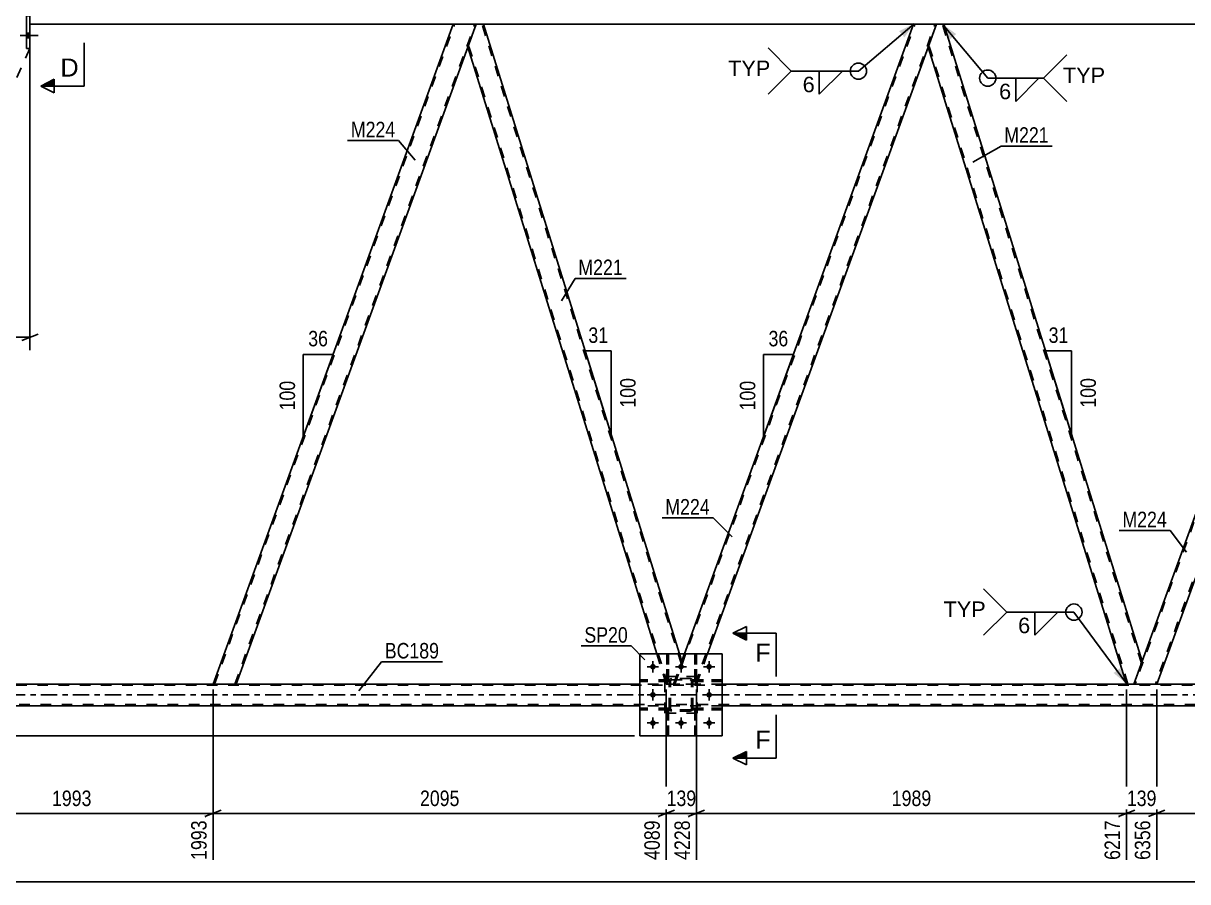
# Model space of a CAD drawing. Header units: millimetres. Extents: x 0 to 841, y 0 to 594.
# Drawn here: x 111 to 326.3, y 300.8 to 459.5 of the extents above; entities that cross this region are included whole.
import ezdxf

# ---------------------------------------------------------------- set-up
doc = ezdxf.new("R2010")
doc.units = ezdxf.units.MM
doc.linetypes.add('DXK_LINE_DOT2', pattern=[3.9198, 1.9599, -1.9599])
doc.linetypes.add('DXK_LINE_DOT3', pattern=[5.9187, 2.979, -0.9799, 0.9799, -0.9799])
doc.styles.add('Arial', font='ARIAL.TTF', dxfattribs={"height": 0.2})
doc.styles.add('Arial Narrow', font='ARIALN.TTF', dxfattribs={"height": 0.2})

# ---------------------------------------------------------------- blocks, each defined once
blk = doc.blocks.new('Part-318893504-3377 - 3250')
at = {"color": 2, "linetype": 'Continuous'}
for p, q in [((194.73, 459.37), (193.19, 455.12)), ((196.05, 459.37), (194.73, 459.37)), ((232.33, 342.97), (196.05, 459.37)), ((228.14, 342.97), (193.19, 455.12))]:
    blk.add_line(p, q, dxfattribs=at)
at = {"color": 7, "linetype": 'DXK_LINE_DOT2'}
for p, q in [((232.62, 341.24), (195.8, 459.37)), ((230.14, 337.37), (193.32, 455.49)), ((229.89, 337.37), (228.14, 342.97)), ((232.76, 341.62), (232.33, 342.97)), ((231.21, 337.37), (232.76, 341.62)), ((229.89, 337.37), (231.21, 337.37))]:
    blk.add_line(p, q, dxfattribs=at)
blk = doc.blocks.new('Part-318893504-3392 - 3250')
at = {"color": 2, "linetype": 'Continuous'}
for p, q in [((146.07, 337.37), (190.48, 459.37)), ((194.73, 459.37), (190.48, 459.37)), ((150.33, 337.37), (193.19, 455.12)), ((150.02, 337.37), (146.07, 337.37)), ((150.29, 337.37), (150.02, 337.37)), ((150.33, 337.37), (150.29, 337.37))]:
    blk.add_line(p, q, dxfattribs=at)
at = {"color": 7, "linetype": 'DXK_LINE_DOT2'}
for p, q in [((146.33, 337.37), (190.73, 459.37)), ((150.08, 337.37), (194.48, 459.37)), ((193.19, 455.12), (194.73, 459.37)), ((150.02, 337.37), (150.18, 337.37))]:
    blk.add_line(p, q, dxfattribs=at)
blk = doc.blocks.new('Part-318893504-3621 - 3250')
at = {"color": 7, "linetype": 'DXK_LINE_DOT2'}
for p, q in [((230.41, 338.13), (225.01, 338.13)), ((225.01, 338.13), (225.01, 337.81)), ((229.81, 337.81), (229.81, 338.13)), ((230.41, 337.81), (230.41, 338.13)), ((230.41, 337.81), (225.01, 337.81))]:
    blk.add_line(p, q, dxfattribs=at)
blk = doc.blocks.new('Part-318893504-3443 - 3250')
at = {"color": 2, "linetype": 'Continuous'}
for p, q in [((146.07, 337.37), (102.4, 337.37)), ((225.01, 337.37), (150.33, 337.37)), ((315.02, 337.37), (240.21, 337.37)), ((395.28, 337.37), (320.6, 337.37)), ((225.01, 333.37), (102.4, 333.37)), ((395.28, 333.37), (240.21, 333.37))]:
    blk.add_line(p, q, dxfattribs=at)
at = {"color": 7, "linetype": 'DXK_LINE_DOT2'}
for p, q in [((715.26, 337.13), (102.4, 337.13)), ((150.33, 337.37), (146.07, 337.37)), ((240.21, 337.37), (225.01, 337.37)), ((320.6, 337.37), (315.02, 337.37)), ((715.83, 333.61), (102.4, 333.61)), ((240.21, 333.37), (225.01, 333.37))]:
    blk.add_line(p, q, dxfattribs=at)
at = {"color": 7, "linetype": 'DXK_LINE_DOT3'}
blk.add_line((102.4, 335.37), (715.54, 335.37), dxfattribs=at)
blk = doc.blocks.new('Part-318893504-3609 - 3250')
at = {"color": 7, "linetype": 'DXK_LINE_DOT2'}
for p, q in [((235.16, 338.13), (235.16, 342.97)), ((235.16, 342.97), (235.48, 342.97)), ((235.48, 342.97), (235.48, 338.13)), ((235.16, 338.73), (235.48, 338.73)), ((235.48, 338.13), (235.16, 338.13))]:
    blk.add_line(p, q, dxfattribs=at)
blk = doc.blocks.new('Part-318893504-3587 - 3250')
at = {"color": 7, "linetype": 'DXK_LINE_DOT2'}
for p, q in [((230.71, 338.33), (230.89, 338.37)), ((230.89, 338.37), (230.71, 338.33)), ((230.8, 338.11), (230.89, 338.13)), ((234.33, 338.37), (230.89, 338.37)), ((230.89, 338.13), (234.33, 338.13)), ((234.33, 338.37), (234.51, 338.33)), ((234.51, 338.33), (234.33, 338.37)), ((234.33, 338.13), (234.42, 338.11)), ((230.41, 337.89), (230.45, 338.07)), ((230.45, 338.07), (230.41, 337.89)), ((230.41, 332.85), (230.41, 337.89)), ((230.65, 337.89), (230.67, 337.98)), ((230.65, 332.85), (230.65, 337.89)), ((230.67, 337.98), (230.72, 338.06)), ((230.72, 338.06), (230.8, 338.11)), ((234.42, 338.11), (234.5, 338.06)), ((234.5, 338.06), (234.55, 337.98)), ((234.55, 337.98), (234.57, 337.89)), ((234.57, 332.85), (234.57, 337.89)), ((234.77, 338.07), (234.81, 337.89)), ((234.81, 337.89), (234.77, 338.07)), ((234.81, 332.85), (234.81, 337.89)), ((230.45, 332.67), (230.41, 332.85)), ((230.41, 332.85), (230.45, 332.67)), ((230.67, 332.76), (230.65, 332.85)), ((230.72, 332.68), (230.67, 332.76)), ((230.89, 332.37), (230.71, 332.41)), ((230.71, 332.41), (230.89, 332.37)), ((230.8, 332.63), (230.72, 332.68)), ((230.89, 332.61), (230.8, 332.63)), ((234.33, 332.61), (230.89, 332.61)), ((234.33, 332.37), (230.89, 332.37)), ((234.42, 332.63), (234.33, 332.61)), ((234.51, 332.41), (234.33, 332.37)), ((234.33, 332.37), (234.51, 332.41)), ((234.5, 332.68), (234.42, 332.63)), ((234.55, 332.76), (234.5, 332.68)), ((234.57, 332.85), (234.55, 332.76)), ((234.81, 332.85), (234.77, 332.67)), ((234.77, 332.67), (234.81, 332.85))]:
    blk.add_line(p, q, dxfattribs=at)
at = {"color": 7, "linetype": 'DXK_LINE_DOT3'}
blk.add_line((232.61, 335.37), (232.61, 335.37), dxfattribs=at)
at = {"color": 7, "linetype": 'DXK_LINE_DOT2'}
for centre, start, end in [((230.89, 337.89), 112.5, 157.5), ((230.89, 337.89), 112.5, 157.5), ((234.33, 337.89), 22.5, 67.5), ((234.33, 337.89), 22.5, 67.5), ((230.89, 332.85), 202.5, 247.5), ((230.89, 332.85), 202.5, 247.5), ((234.33, 332.85), 292.5, 337.5), ((234.33, 332.85), 292.5, 337.5)]:
    blk.add_arc(centre, 0.48, start, end, dxfattribs=at)
blk = doc.blocks.new('Part-318893504-3475 - 3250')
at = {"color": 7, "linetype": 'DXK_LINE_DOT2'}
for p, q in [((230.28, 332.61), (229.96, 332.61)), ((229.96, 332.61), (229.96, 327.77)), ((229.96, 332.01), (230.28, 332.01)), ((230.28, 327.77), (230.28, 332.61)), ((229.96, 327.77), (230.28, 327.77))]:
    blk.add_line(p, q, dxfattribs=at)
blk = doc.blocks.new('Part-318893504-3476 - 3250')
at = {"color": 7, "linetype": 'DXK_LINE_DOT2'}
for p, q in [((235.48, 332.61), (235.16, 332.61)), ((235.16, 332.61), (235.16, 327.77)), ((235.16, 332.01), (235.48, 332.01)), ((235.48, 327.77), (235.48, 332.61)), ((235.16, 327.77), (235.48, 327.77))]:
    blk.add_line(p, q, dxfattribs=at)
blk = doc.blocks.new('Bolt-318893504-3637 - 3250')
at = {"linetype": 'Continuous'}
for points in [[(227.93, 340.57, -1), (226.89, 340.57, -1)], [(233.13, 340.57, -1), (232.09, 340.57, -1)], [(238.33, 340.57, -1), (237.29, 340.57, -1)], [(227.93, 335.37, -1), (226.89, 335.37, -1)], [(238.33, 335.37, -1), (237.29, 335.37, -1)], [(227.93, 330.17, -1), (226.89, 330.17, -1)], [(233.13, 330.17, -1), (232.09, 330.17, -1)], [(238.33, 330.17, -1), (237.29, 330.17, -1)]]:
    blk.add_hatch(color=1, dxfattribs=at).paths.add_polyline_path(points)
at = {"color": 1, "linetype": 'Continuous'}
for p, q in [((228.45, 340.57), (226.37, 340.57)), ((227.41, 341.61), (227.41, 339.53)), ((233.65, 340.57), (231.57, 340.57)), ((232.61, 341.61), (232.61, 339.53)), ((238.85, 340.57), (236.77, 340.57)), ((237.81, 341.61), (237.81, 339.53)), ((227.41, 336.41), (227.41, 334.33)), ((237.81, 336.41), (237.81, 334.33)), ((228.45, 335.37), (226.37, 335.37)), ((238.85, 335.37), (236.77, 335.37)), ((228.45, 330.17), (226.37, 330.17)), ((227.41, 331.21), (227.41, 329.13)), ((233.65, 330.17), (231.57, 330.17)), ((232.61, 331.21), (232.61, 329.13)), ((238.85, 330.17), (236.77, 330.17)), ((237.81, 331.21), (237.81, 329.13))]:
    blk.add_line(p, q, dxfattribs=at)
blk = doc.blocks.new('Part-318893504-3631 - 3250')
at = {"color": 7, "linetype": 'DXK_LINE_DOT2'}
for p, q in [((230.41, 338.13), (225.01, 338.13)), ((225.01, 337.81), (225.01, 338.13)), ((229.81, 337.81), (229.81, 338.13)), ((230.41, 338.13), (230.41, 337.81)), ((230.41, 337.81), (225.01, 337.81))]:
    blk.add_line(p, q, dxfattribs=at)
blk = doc.blocks.new('Part-318893504-3627 - 3250')
at = {"color": 7, "linetype": 'DXK_LINE_DOT2'}
for p, q in [((240.21, 338.13), (234.81, 338.13)), ((234.81, 338.13), (234.81, 337.81)), ((235.41, 337.81), (235.41, 338.13)), ((240.21, 337.81), (240.21, 338.13)), ((234.81, 337.81), (240.21, 337.81))]:
    blk.add_line(p, q, dxfattribs=at)
blk = doc.blocks.new('Part-318893504-3511 - 3250')
at = {"color": 7, "linetype": 'DXK_LINE_DOT2'}
for p, q in [((229.96, 342.97), (229.96, 338.13)), ((230.28, 342.97), (229.96, 342.97)), ((230.28, 338.13), (230.28, 342.97)), ((229.96, 338.73), (230.28, 338.73)), ((229.96, 338.13), (230.28, 338.13))]:
    blk.add_line(p, q, dxfattribs=at)
blk = doc.blocks.new('Part-318893504-3512 - 3250')
at = {"color": 7, "linetype": 'DXK_LINE_DOT2'}
for p, q in [((235.16, 342.97), (235.16, 338.13)), ((235.48, 342.97), (235.16, 342.97)), ((235.48, 338.13), (235.48, 342.97)), ((235.16, 338.73), (235.48, 338.73)), ((235.16, 338.13), (235.48, 338.13))]:
    blk.add_line(p, q, dxfattribs=at)
blk = doc.blocks.new('Part-318893504-3517 - 3250')
at = {"color": 2, "linetype": 'Continuous'}
for p, q in [((112.2, 467.87), (111.56, 467.87)), ((111.56, 454.87), (111.56, 467.87)), ((112.2, 467.87), (112.2, 454.87)), ((112.2, 454.87), (111.56, 454.87))]:
    blk.add_line(p, q, dxfattribs=at)
blk = doc.blocks.new('Part-318893504-3518 - 3250')
at = {"color": 7, "linetype": 'DXK_LINE_DOT2'}
for p, q in [((235.61, 338.77), (229.61, 338.77)), ((229.61, 331.97), (229.61, 338.77)), ((235.61, 331.97), (235.61, 338.77)), ((235.61, 331.97), (229.61, 331.97))]:
    blk.add_line(p, q, dxfattribs=at)
blk = doc.blocks.new('Part-318893504-3519 - 3250')
at = {"color": 7, "linetype": 'DXK_LINE_DOT2'}
for p, q in [((230.71, 338.33), (230.89, 338.37)), ((230.89, 338.37), (230.71, 338.33)), ((230.8, 338.11), (230.89, 338.13)), ((234.33, 338.37), (230.89, 338.37)), ((230.89, 338.13), (234.33, 338.13)), ((234.33, 338.37), (234.51, 338.33)), ((234.51, 338.33), (234.33, 338.37)), ((234.33, 338.13), (234.42, 338.11)), ((230.41, 337.89), (230.45, 338.07)), ((230.45, 338.07), (230.41, 337.89)), ((230.41, 332.85), (230.41, 337.89)), ((230.65, 337.89), (230.67, 337.98)), ((230.65, 332.85), (230.65, 337.89)), ((230.67, 337.98), (230.72, 338.06)), ((230.72, 338.06), (230.8, 338.11)), ((234.42, 338.11), (234.5, 338.06)), ((234.5, 338.06), (234.55, 337.98)), ((234.55, 337.98), (234.57, 337.89)), ((234.57, 332.85), (234.57, 337.89)), ((234.77, 338.07), (234.81, 337.89)), ((234.81, 337.89), (234.77, 338.07)), ((234.81, 332.85), (234.81, 337.89)), ((230.45, 332.67), (230.41, 332.85)), ((230.41, 332.85), (230.45, 332.67)), ((230.67, 332.76), (230.65, 332.85)), ((230.72, 332.68), (230.67, 332.76)), ((230.89, 332.37), (230.71, 332.41)), ((230.71, 332.41), (230.89, 332.37)), ((230.8, 332.63), (230.72, 332.68)), ((230.89, 332.61), (230.8, 332.63)), ((234.33, 332.61), (230.89, 332.61)), ((234.33, 332.37), (230.89, 332.37)), ((234.42, 332.63), (234.33, 332.61)), ((234.51, 332.41), (234.33, 332.37)), ((234.33, 332.37), (234.51, 332.41)), ((234.5, 332.68), (234.42, 332.63)), ((234.55, 332.76), (234.5, 332.68)), ((234.57, 332.85), (234.55, 332.76)), ((234.81, 332.85), (234.77, 332.67)), ((234.77, 332.67), (234.81, 332.85))]:
    blk.add_line(p, q, dxfattribs=at)
at = {"color": 7, "linetype": 'DXK_LINE_DOT3'}
blk.add_line((232.61, 335.37), (232.61, 335.37), dxfattribs=at)
at = {"color": 7, "linetype": 'DXK_LINE_DOT2'}
for centre, start, end in [((230.89, 337.89), 112.5, 157.5), ((230.89, 337.89), 112.5, 157.5), ((234.33, 337.89), 22.5, 67.5), ((234.33, 337.89), 22.5, 67.5), ((230.89, 332.85), 202.5, 247.5), ((230.89, 332.85), 202.5, 247.5), ((234.33, 332.85), 292.5, 337.5), ((234.33, 332.85), 292.5, 337.5)]:
    blk.add_arc(centre, 0.48, start, end, dxfattribs=at)
blk = doc.blocks.new('Part-318893504-3529 - 3250')
at = {"color": 7, "linetype": 'DXK_LINE_DOT2'}
for p, q in [((230.41, 332.93), (225.01, 332.93)), ((225.01, 332.93), (225.01, 332.61)), ((230.41, 332.61), (225.01, 332.61)), ((229.81, 332.61), (229.81, 332.93)), ((230.41, 332.61), (230.41, 332.93))]:
    blk.add_line(p, q, dxfattribs=at)
blk = doc.blocks.new('Part-318893504-3534 - 3250')
at = {"color": 2, "linetype": 'Continuous'}
for p, q in [((240.21, 342.97), (225.01, 342.97)), ((225.01, 342.97), (225.01, 327.77)), ((240.21, 342.97), (240.21, 327.77)), ((240.21, 327.77), (225.01, 327.77))]:
    blk.add_line(p, q, dxfattribs=at)
blk = doc.blocks.new('Part-318893504-3537 - 3250')
at = {"color": 7, "linetype": 'DXK_LINE_DOT2'}
for p, q in [((229.96, 338.13), (229.96, 342.97)), ((229.96, 342.97), (230.28, 342.97)), ((230.28, 342.97), (230.28, 338.13)), ((229.96, 338.73), (230.28, 338.73)), ((230.28, 338.13), (229.96, 338.13))]:
    blk.add_line(p, q, dxfattribs=at)
blk = doc.blocks.new('Part-318893504-3659 - 3250')
at = {"color": 7, "linetype": 'DXK_LINE_DOT2'}
for p, q in [((112.2, 459.37), (112.2, 463.37)), ((196.05, 459.37), (190.48, 459.37)), ((281.19, 459.37), (275.61, 459.37))]:
    blk.add_line(p, q, dxfattribs=at)
at = {"color": 2, "linetype": 'Continuous'}
for p, q in [((190.48, 459.37), (112.2, 459.37)), ((275.61, 459.37), (196.05, 459.37)), ((360.75, 459.37), (281.19, 459.37))]:
    blk.add_line(p, q, dxfattribs=at)
blk = doc.blocks.new('Part-318893504-3542 - 3250')
at = {"color": 7, "linetype": 'DXK_LINE_DOT2'}
for p, q in [((231.46, 337.37), (275.87, 459.37)), ((235.21, 337.37), (279.61, 459.37)), ((279.87, 459.37), (278.32, 455.12)), ((231.21, 337.37), (233.25, 342.97)), ((235.46, 337.37), (237.5, 342.97)), ((235.46, 337.37), (231.21, 337.37))]:
    blk.add_line(p, q, dxfattribs=at)
at = {"color": 2, "linetype": 'Continuous'}
for p, q in [((233.25, 342.97), (275.61, 459.37)), ((275.61, 459.37), (279.87, 459.37)), ((237.5, 342.97), (278.32, 455.12))]:
    blk.add_line(p, q, dxfattribs=at)
blk = doc.blocks.new('Part-318893504-3572 - 3250')
at = {"color": 7, "linetype": 'DXK_LINE_DOT2'}
for p, q in [((225.01, 342.97), (240.21, 342.97)), ((225.01, 342.97), (225.01, 327.77)), ((240.21, 342.97), (240.21, 327.77)), ((225.01, 327.77), (240.21, 327.77))]:
    blk.add_line(p, q, dxfattribs=at)
blk = doc.blocks.new('Part-318893504-3582 - 3250')
at = {"color": 2, "linetype": 'Continuous'}
for p, q in [((279.87, 459.37), (278.32, 455.12)), ((281.19, 459.37), (279.87, 459.37)), ((317.89, 341.62), (281.19, 459.37)), ((315.02, 337.37), (278.32, 455.12)), ((316.34, 337.37), (317.89, 341.62)), ((315.02, 337.37), (316.34, 337.37))]:
    blk.add_line(p, q, dxfattribs=at)
at = {"color": 7, "linetype": 'DXK_LINE_DOT2'}
for p, q in [((317.75, 341.24), (280.94, 459.37)), ((315.28, 337.37), (278.46, 455.49))]:
    blk.add_line(p, q, dxfattribs=at)
blk = doc.blocks.new('Part-318893504-3588 - 3250')
at = {"color": 7, "linetype": 'DXK_LINE_DOT2'}
for p, q in [((235.61, 338.77), (229.61, 338.77)), ((229.61, 331.97), (229.61, 338.77)), ((235.61, 331.97), (235.61, 338.77)), ((235.61, 331.97), (229.61, 331.97))]:
    blk.add_line(p, q, dxfattribs=at)
blk = doc.blocks.new('Part-318893504-3589 - 3250')
at = {"color": 7, "linetype": 'DXK_LINE_DOT2'}
for p, q in [((234.81, 337.81), (234.81, 338.13)), ((234.81, 338.13), (240.21, 338.13)), ((235.41, 337.81), (235.41, 338.13)), ((240.21, 338.13), (240.21, 337.81)), ((240.21, 337.81), (234.81, 337.81))]:
    blk.add_line(p, q, dxfattribs=at)
blk = doc.blocks.new('Bolt-318893504-3594 - 3250')
at = {"linetype": 'Continuous'}
for points in [[(112.2, 465.03), (112.2, 465.91), (111.56, 465.91), (111.56, 465.03)], [(112.2, 465.03), (112.2, 465.91), (111.56, 465.91), (111.56, 465.03)], [(112.2, 465.03), (112.2, 465.91), (111.56, 465.91), (111.56, 465.03)], [(112.2, 460.93), (112.2, 461.81), (111.56, 461.81), (111.56, 460.93)], [(112.2, 460.93), (112.2, 461.81), (111.56, 461.81), (111.56, 460.93)], [(112.2, 456.83), (112.2, 457.71), (111.56, 457.71), (111.56, 456.83)], [(112.2, 456.83), (112.2, 457.71), (111.56, 457.71), (111.56, 456.83)], [(112.2, 456.83), (112.2, 457.71), (111.56, 457.71), (111.56, 456.83)]]:
    blk.add_hatch(color=1, dxfattribs=at).paths.add_polyline_path(points)
at = {"color": 1, "linetype": 'Continuous'}
for p, q in [((110.4, 465.47), (113.72, 465.47)), ((110.4, 465.47), (113.72, 465.47)), ((110.4, 465.47), (113.72, 465.47)), ((111.56, 465.91), (112.2, 465.91)), ((111.56, 465.91), (112.2, 465.91)), ((111.56, 465.91), (112.2, 465.91)), ((111.56, 465.03), (112.2, 465.03)), ((111.56, 465.03), (112.2, 465.03)), ((111.56, 465.03), (112.2, 465.03)), ((110.4, 461.37), (113.72, 461.37)), ((110.4, 461.37), (113.72, 461.37)), ((111.56, 461.81), (112.2, 461.81)), ((111.56, 461.81), (112.2, 461.81)), ((111.56, 460.93), (112.2, 460.93)), ((111.56, 460.93), (112.2, 460.93)), ((110.4, 457.27), (113.72, 457.27)), ((110.4, 457.27), (113.72, 457.27)), ((110.4, 457.27), (113.72, 457.27)), ((111.56, 457.71), (112.2, 457.71)), ((111.56, 457.71), (112.2, 457.71)), ((111.56, 457.71), (112.2, 457.71)), ((111.56, 456.83), (112.2, 456.83)), ((111.56, 456.83), (112.2, 456.83)), ((111.56, 456.83), (112.2, 456.83))]:
    blk.add_line(p, q, dxfattribs=at)
blk = doc.blocks.new('Part-318893504-3602 - 3250')
at = {"color": 7, "linetype": 'DXK_LINE_DOT2'}
for p, q in [((234.81, 332.61), (234.81, 332.93)), ((234.81, 332.93), (240.21, 332.93)), ((240.21, 332.61), (234.81, 332.61)), ((235.41, 332.61), (235.41, 332.93)), ((240.21, 332.93), (240.21, 332.61))]:
    blk.add_line(p, q, dxfattribs=at)
blk = doc.blocks.new('Part-318893504-3612 - 3250')
at = {"color": 7, "linetype": 'DXK_LINE_DOT2'}
for p, q in [((229.96, 327.77), (229.96, 332.61)), ((229.96, 332.61), (230.28, 332.61)), ((229.96, 332.01), (230.28, 332.01)), ((230.28, 332.61), (230.28, 327.77)), ((230.28, 327.77), (229.96, 327.77))]:
    blk.add_line(p, q, dxfattribs=at)
blk = doc.blocks.new('Part-318893504-3615 - 3250')
at = {"color": 7, "linetype": 'DXK_LINE_DOT2'}
for p, q in [((235.16, 327.77), (235.16, 332.61)), ((235.16, 332.61), (235.48, 332.61)), ((235.16, 332.01), (235.48, 332.01)), ((235.48, 332.61), (235.48, 327.77)), ((235.48, 327.77), (235.16, 327.77))]:
    blk.add_line(p, q, dxfattribs=at)
blk = doc.blocks.new('Part-318893504-3618 - 3250')
at = {"color": 7, "linetype": 'DXK_LINE_DOT2'}
for p, q in [((240.21, 332.93), (234.81, 332.93)), ((234.81, 332.93), (234.81, 332.61)), ((234.81, 332.61), (240.21, 332.61)), ((235.41, 332.61), (235.41, 332.93)), ((240.21, 332.61), (240.21, 332.93))]:
    blk.add_line(p, q, dxfattribs=at)
blk = doc.blocks.new('Part-318893504-3632 - 3250')
at = {"color": 7, "linetype": 'DXK_LINE_DOT2'}
for p, q in [((230.41, 332.93), (225.01, 332.93)), ((225.01, 332.61), (225.01, 332.93)), ((230.41, 332.61), (225.01, 332.61)), ((229.81, 332.61), (229.81, 332.93)), ((230.41, 332.93), (230.41, 332.61))]:
    blk.add_line(p, q, dxfattribs=at)
blk = doc.blocks.new('Bolt-318893504-3638 - 3250')
at = {"color": 1, "linetype": 'Continuous'}
for p, q in [((226.37, 340.57), (227.06, 340.57)), ((227.41, 341.61), (227.41, 340.92)), ((228.45, 340.57), (227.76, 340.57)), ((231.57, 340.57), (232.26, 340.57)), ((232.61, 341.61), (232.61, 340.92)), ((233.65, 340.57), (232.96, 340.57)), ((236.77, 340.57), (237.46, 340.57)), ((237.81, 341.61), (237.81, 340.92)), ((238.85, 340.57), (238.16, 340.57)), ((227.41, 339.53), (227.41, 340.22)), ((232.61, 339.53), (232.61, 340.22)), ((237.81, 339.53), (237.81, 340.22)), ((227.41, 336.41), (227.41, 335.72)), ((237.81, 336.41), (237.81, 335.72)), ((226.37, 335.37), (227.06, 335.37)), ((227.41, 334.33), (227.41, 335.02)), ((228.45, 335.37), (227.76, 335.37)), ((236.77, 335.37), (237.46, 335.37)), ((237.81, 334.33), (237.81, 335.02)), ((238.85, 335.37), (238.16, 335.37)), ((226.37, 330.17), (227.06, 330.17)), ((227.41, 331.21), (227.41, 330.52)), ((227.41, 329.13), (227.41, 329.82)), ((228.45, 330.17), (227.76, 330.17)), ((231.57, 330.17), (232.26, 330.17)), ((232.61, 331.21), (232.61, 330.52)), ((232.61, 329.13), (232.61, 329.82)), ((233.65, 330.17), (232.96, 330.17)), ((236.77, 330.17), (237.46, 330.17)), ((237.81, 331.21), (237.81, 330.52)), ((237.81, 329.13), (237.81, 329.82)), ((238.85, 330.17), (238.16, 330.17))]:
    blk.add_line(p, q, dxfattribs=at)
blk = doc.blocks.new('Part-318893504-3644 - 3250')
at = {"color": 7, "linetype": 'DXK_LINE_DOT2'}
for p, q in [((361, 459.37), (316.6, 337.37)), ((364.75, 459.37), (320.34, 337.37)), ((365, 459.37), (363.46, 455.12)), ((316.34, 337.37), (317.89, 341.62)), ((320.28, 337.37), (320.45, 337.37))]:
    blk.add_line(p, q, dxfattribs=at)
at = {"color": 2, "linetype": 'Continuous'}
for p, q in [((360.75, 459.37), (317.89, 341.62)), ((365, 459.37), (360.75, 459.37)), ((363.46, 455.12), (320.6, 337.37)), ((320.28, 337.37), (316.34, 337.37)), ((320.56, 337.37), (320.28, 337.37)), ((320.6, 337.37), (320.56, 337.37))]:
    blk.add_line(p, q, dxfattribs=at)
blk = doc.blocks.new('AngleDimension-318893504-12607 - 3250')
at = {"color": 7, "linetype": 'Continuous'}
for p, q in [((218.48, 387.4), (214.89, 398.95)), ((219.71, 398.95), (214.89, 398.95)), ((219.71, 383.48), (214.89, 398.95)), ((219.71, 383.48), (219.71, 398.95))]:
    blk.add_line(p, q, dxfattribs=at)
at = {"color": 0}
for points in [[(219.72, 399.85), (219.72, 404.05), (214.87, 404.05), (214.87, 399.85)], [(224.81, 394.56), (220.61, 394.56), (220.61, 387.87), (224.81, 387.87)]]:
    blk.add_wipeout(points, dxfattribs=at)
at = {"color": 3, "style": 'Arial Narrow'}
blk.add_text('31', height=2.863, dxfattribs=at).set_placement((215.47, 400.45))
blk.add_text('100', height=2.863, rotation=90.0002, dxfattribs=at).set_placement((224.21, 388.47))
blk = doc.blocks.new('StraightDimension-318893504-4347 - 3250')
at = {"color": 7, "linetype": 'Continuous'}
for p, q in [((121.57, 471.7), (65.37, 471.7)), ((68.82, 470.2), (67.62, 473.2)), ((68.22, 327.77), (68.22, 471.7)), ((224.01, 327.77), (65.37, 327.77)), ((67.62, 329.27), (68.82, 326.27))]:
    blk.add_line(p, q, dxfattribs=at)
at = {"color": 0}
blk.add_wipeout([(67.47, 403.99), (63.27, 403.99), (63.27, 395.48), (67.47, 395.48)], dxfattribs=at)
at = {"color": 3, "style": 'Arial Narrow'}
blk.add_text('3598', height=2.863, rotation=90.0002, dxfattribs=at).set_placement((66.87, 396.08))
blk = doc.blocks.new('StraightDimension-318893504-4085 - 3250')
at = {"color": 7, "linetype": 'Continuous'}
for p, q in [((320.6, 336.37), (320.6, 304.85)), ((400.16, 336.37), (400.16, 304.85)), ((322.1, 314.06), (319.1, 312.86)), ((320.6, 313.46), (400.16, 313.46)), ((398.66, 312.86), (401.66, 314.06))]:
    blk.add_line(p, q, dxfattribs=at)
at = {"color": 0}
blk.add_wipeout([(364.63, 314.21), (364.63, 318.41), (356.12, 318.41), (356.12, 314.21)], dxfattribs=at)
at = {"color": 0, "linetype": 'Continuous'}
blk.add_wipeout([(399.56, 312.76), (395.36, 312.76), (395.36, 304.25), (399.56, 304.25)], dxfattribs=at)
at = {"color": 3, "style": 'Arial Narrow'}
blk.add_text('1989', height=2.863, dxfattribs=at).set_placement((356.72, 314.81))
at = {"color": 3, "linetype": 'Continuous', "style": 'Arial Narrow'}
blk.add_text('8345', height=2.863, rotation=90.0002, dxfattribs=at).set_placement((398.96, 304.85))
blk = doc.blocks.new('StraightDimension-318893504-3990 - 3250')
at = {"color": 7, "linetype": 'Continuous'}
blk.add_line((93.14, 300.82), (763.84, 300.82), dxfattribs=at)
blk = doc.blocks.new('StraightDimension-318893504-4001 - 3250')
at = {"color": 7, "linetype": 'Continuous'}
for p, q in [((146.07, 336.37), (146.07, 304.85)), ((93.78, 327.87), (93.78, 310.34)), ((95.28, 314.06), (92.28, 312.86)), ((93.78, 313.46), (146.07, 313.46)), ((144.57, 312.86), (147.57, 314.06))]:
    blk.add_line(p, q, dxfattribs=at)
at = {"color": 0}
blk.add_wipeout([(124.19, 314.21), (124.19, 318.41), (115.67, 318.41), (115.67, 314.21)], dxfattribs=at)
at = {"color": 0, "linetype": 'Continuous'}
for points in [[(93.18, 312.76), (88.98, 312.76), (88.98, 309.74), (93.18, 309.74)], [(145.47, 312.76), (141.27, 312.76), (141.27, 304.25), (145.47, 304.25)]]:
    blk.add_wipeout(points, dxfattribs=at)
at = {"color": 3, "style": 'Arial Narrow'}
blk.add_text('1993', height=2.863, dxfattribs=at).set_placement((116.27, 314.81))
at = {"color": 3, "linetype": 'Continuous', "style": 'Arial Narrow'}
for s, height, p in [('0', 2.86, (92.58, 310.34)), ('1993', 2.863, (144.87, 304.85))]:
    blk.add_text(s, height=height, rotation=90.0002, dxfattribs=at).set_placement(p)
blk = doc.blocks.new('StraightDimension-318893504-4011 - 3250')
at = {"color": 7, "linetype": 'Continuous'}
for p, q in [((146.07, 336.37), (146.07, 304.85)), ((229.89, 336.37), (229.89, 304.85)), ((147.57, 314.06), (144.57, 312.86)), ((146.07, 313.46), (229.89, 313.46)), ((228.39, 312.86), (231.39, 314.06))]:
    blk.add_line(p, q, dxfattribs=at)
at = {"color": 0}
blk.add_wipeout([(192.24, 314.21), (192.24, 318.41), (183.73, 318.41), (183.73, 314.21)], dxfattribs=at)
at = {"color": 0, "linetype": 'Continuous'}
blk.add_wipeout([(229.29, 312.76), (225.09, 312.76), (225.09, 304.25), (229.29, 304.25)], dxfattribs=at)
at = {"color": 3, "style": 'Arial Narrow'}
blk.add_text('2095', height=2.863, dxfattribs=at).set_placement((184.33, 314.81))
at = {"color": 3, "linetype": 'Continuous', "style": 'Arial Narrow'}
blk.add_text('4089', height=2.863, rotation=90.0002, dxfattribs=at).set_placement((228.69, 304.85))
blk = doc.blocks.new('StraightDimension-318893504-4028 - 3250')
at = {"color": 7, "linetype": 'Continuous'}
for p, q in [((229.89, 336.37), (229.89, 304.85)), ((235.46, 336.37), (235.46, 304.85)), ((228.39, 312.86), (231.39, 314.06)), ((229.89, 313.46), (235.46, 313.46)), ((236.96, 314.06), (233.96, 312.86))]:
    blk.add_line(p, q, dxfattribs=at)
at = {"color": 0}
blk.add_wipeout([(236.02, 314.21), (236.02, 318.41), (229.34, 318.41), (229.34, 314.21)], dxfattribs=at)
at = {"color": 0, "linetype": 'Continuous'}
blk.add_wipeout([(234.86, 312.76), (230.66, 312.76), (230.66, 304.25), (234.86, 304.25)], dxfattribs=at)
at = {"color": 3, "style": 'Arial Narrow'}
blk.add_text('139', height=2.863, dxfattribs=at).set_placement((229.94, 314.81))
at = {"color": 3, "linetype": 'Continuous', "style": 'Arial Narrow'}
blk.add_text('4228', height=2.863, rotation=90.0002, dxfattribs=at).set_placement((234.26, 304.85))
blk = doc.blocks.new('StraightDimension-318893504-4047 - 3250')
at = {"color": 7, "linetype": 'Continuous'}
for p, q in [((235.46, 336.37), (235.46, 304.85)), ((315.02, 336.37), (315.02, 304.85)), ((236.96, 314.06), (233.96, 312.86)), ((235.46, 313.46), (315.02, 313.46)), ((313.52, 312.86), (316.52, 314.06))]:
    blk.add_line(p, q, dxfattribs=at)
at = {"color": 0}
blk.add_wipeout([(279.5, 314.21), (279.5, 318.41), (270.99, 318.41), (270.99, 314.21)], dxfattribs=at)
at = {"color": 0, "linetype": 'Continuous'}
blk.add_wipeout([(314.42, 312.76), (310.22, 312.76), (310.22, 304.25), (314.42, 304.25)], dxfattribs=at)
at = {"color": 3, "style": 'Arial Narrow'}
blk.add_text('1989', height=2.863, dxfattribs=at).set_placement((271.59, 314.81))
at = {"color": 3, "linetype": 'Continuous', "style": 'Arial Narrow'}
blk.add_text('6217', height=2.863, rotation=90.0002, dxfattribs=at).set_placement((313.82, 304.85))
blk = doc.blocks.new('StraightDimension-318893504-4066 - 3250')
at = {"color": 7, "linetype": 'Continuous'}
for p, q in [((315.02, 336.37), (315.02, 304.85)), ((320.6, 336.37), (320.6, 304.85)), ((313.52, 312.86), (316.52, 314.06)), ((315.02, 313.46), (320.6, 313.46)), ((322.1, 314.06), (319.1, 312.86))]:
    blk.add_line(p, q, dxfattribs=at)
at = {"color": 0}
blk.add_wipeout([(321.15, 314.21), (321.15, 318.41), (314.47, 318.41), (314.47, 314.21)], dxfattribs=at)
at = {"color": 0, "linetype": 'Continuous'}
blk.add_wipeout([(320, 312.76), (315.8, 312.76), (315.8, 304.25), (320, 304.25)], dxfattribs=at)
at = {"color": 3, "style": 'Arial Narrow'}
blk.add_text('139', height=2.863, dxfattribs=at).set_placement((315.07, 314.81))
at = {"color": 3, "linetype": 'Continuous', "style": 'Arial Narrow'}
blk.add_text('6356', height=2.863, rotation=90.0002, dxfattribs=at).set_placement((319.4, 304.85))
blk = doc.blocks.new('StraightDimension-318893504-4255 - 3250')
at = {"color": 7, "linetype": 'Continuous'}
for p, q in [((112.2, 458.37), (112.2, 399.08)), ((93.78, 338.37), (93.78, 404.33)), ((95.28, 402.08), (92.28, 400.88)), ((93.78, 401.48), (112.2, 401.48)), ((110.7, 400.88), (113.7, 402.08))]:
    blk.add_line(p, q, dxfattribs=at)
at = {"color": 0}
blk.add_wipeout([(107.25, 402.23), (107.25, 406.43), (98.74, 406.43), (98.74, 402.23)], dxfattribs=at)
at = {"color": 3, "style": 'Arial Narrow'}
blk.add_text('1147', height=2.863, dxfattribs=at).set_placement((99.34, 402.83))
blk = doc.blocks.new('AngleDimension-318893504-12593 - 3250')
at = {"color": 7, "linetype": 'Continuous'}
for p, q in [((162.72, 398.31), (168.26, 398.31)), ((162.72, 383.09), (168.26, 398.31)), ((162.72, 383.09), (162.72, 398.31)), ((163.94, 386.47), (168.26, 398.31))]:
    blk.add_line(p, q, dxfattribs=at)
at = {"color": 0}
for points in [[(167.91, 399.21), (167.91, 403.41), (163.06, 403.41), (163.06, 399.21)], [(161.82, 394.04), (157.62, 394.04), (157.62, 387.36), (161.82, 387.36)]]:
    blk.add_wipeout(points, dxfattribs=at)
at = {"color": 3, "style": 'Arial Narrow'}
blk.add_text('36', height=2.863, dxfattribs=at).set_placement((163.66, 399.81))
blk.add_text('100', height=2.863, rotation=90.0002, dxfattribs=at).set_placement((161.22, 387.96))
blk = doc.blocks.new('AngleDimension-318893504-12620 - 3250')
at = {"color": 7, "linetype": 'Continuous'}
for p, q in [((303.62, 387.4), (300.02, 398.95)), ((304.84, 398.95), (300.02, 398.95)), ((304.84, 383.48), (300.02, 398.95)), ((304.84, 383.48), (304.84, 398.95))]:
    blk.add_line(p, q, dxfattribs=at)
at = {"color": 0}
for points in [[(304.86, 399.85), (304.86, 404.05), (300, 404.05), (300, 399.85)], [(309.94, 394.56), (305.74, 394.56), (305.74, 387.87), (309.94, 387.87)]]:
    blk.add_wipeout(points, dxfattribs=at)
at = {"color": 3, "style": 'Arial Narrow'}
blk.add_text('31', height=2.863, dxfattribs=at).set_placement((300.6, 400.45))
blk.add_text('100', height=2.863, rotation=90.0002, dxfattribs=at).set_placement((309.34, 388.47))
blk = doc.blocks.new('AngleDimension-318893504-12622 - 3250')
at = {"color": 7, "linetype": 'Continuous'}
for p, q in [((247.85, 398.31), (253.39, 398.31)), ((247.85, 383.09), (253.39, 398.31)), ((247.85, 383.09), (247.85, 398.31)), ((249.08, 386.47), (253.39, 398.31))]:
    blk.add_line(p, q, dxfattribs=at)
at = {"color": 0}
for points in [[(253.05, 399.21), (253.05, 403.41), (248.19, 403.41), (248.19, 399.21)], [(246.95, 394.04), (242.75, 394.04), (242.75, 387.36), (246.95, 387.36)]]:
    blk.add_wipeout(points, dxfattribs=at)
at = {"color": 3, "style": 'Arial Narrow'}
blk.add_text('36', height=2.863, dxfattribs=at).set_placement((248.79, 399.81))
blk.add_text('100', height=2.863, rotation=90.0002, dxfattribs=at).set_placement((246.35, 387.96))
blk = doc.blocks.new('Mark-318893504-3373 - 3250')
at = {"color": 0}
blk.add_wipeout([(221.84, 412.98), (221.84, 415.98), (213.62, 415.98), (213.62, 412.98)], dxfattribs=at)
blk.add_wipeout([(221.84, 412.98), (221.84, 415.98), (213.62, 415.98), (213.62, 412.98)], dxfattribs=at)
at = {"color": 30, "linetype": 'Continuous'}
for p, q in [((210.5, 408.25), (213.02, 412.38)), ((213.02, 412.38), (222.44, 412.38))]:
    blk.add_line(p, q, dxfattribs=at)
at = {"color": 3, "style": 'Arial Narrow'}
blk.add_text('M221', height=2.863, dxfattribs=at).set_placement((213.62, 412.98))
blk = doc.blocks.new('Mark-318893504-3388 - 3250')
at = {"color": 0}
blk.add_wipeout([(179.77, 438.47), (179.77, 441.47), (171.55, 441.47), (171.55, 438.47)], dxfattribs=at)
blk.add_wipeout([(179.77, 438.47), (179.77, 441.47), (171.55, 441.47), (171.55, 438.47)], dxfattribs=at)
at = {"color": 30, "linetype": 'Continuous'}
for p in [(170.95, 437.87), (183.47, 434.26)]:
    blk.add_line(p, (180.37, 437.87), dxfattribs=at)
at = {"color": 3, "style": 'Arial Narrow'}
blk.add_text('M224', height=2.863, dxfattribs=at).set_placement((171.55, 438.47))
blk = doc.blocks.new('Mark-318893504-3439 - 3250')
at = {"color": 0}
blk.add_wipeout([(187.87, 342.1), (187.87, 345.1), (177.82, 345.1), (177.82, 342.1)], dxfattribs=at)
blk.add_wipeout([(187.87, 342.1), (187.87, 345.1), (177.82, 345.1), (177.82, 342.1)], dxfattribs=at)
at = {"color": 30, "linetype": 'Continuous'}
for p, q in [((173.02, 336.14), (177.22, 341.5)), ((177.22, 341.5), (188.47, 341.5))]:
    blk.add_line(p, q, dxfattribs=at)
at = {"color": 3, "style": 'Arial Narrow'}
blk.add_text('BC189', height=2.863, dxfattribs=at).set_placement((177.82, 342.1))
blk = doc.blocks.new('Mark-318893504-3513 - 3250')
at = {"color": 0}
blk.add_wipeout([(104, 438.61), (104, 441.61), (95.97, 441.61), (95.97, 438.61)], dxfattribs=at)
blk.add_wipeout([(104, 438.61), (104, 441.61), (95.97, 441.61), (95.97, 438.61)], dxfattribs=at)
at = {"color": 30, "linetype": 'DXK_LINE_DOT2'}
for p in [(112.2, 454.87), (95.37, 438.01)]:
    blk.add_line(p, (104.6, 438.01), dxfattribs=at)
at = {"color": 3, "style": 'Arial Narrow'}
blk.add_text('SP19', height=2.863, dxfattribs=at).set_placement((95.97, 438.61))
blk = doc.blocks.new('Mark-318893504-3530 - 3250')
at = {"color": 0}
blk.add_wipeout([(222.78, 345.02), (222.78, 348.02), (214.74, 348.02), (214.74, 345.02)], dxfattribs=at)
blk.add_wipeout([(222.78, 345.02), (222.78, 348.02), (214.74, 348.02), (214.74, 345.02)], dxfattribs=at)
at = {"color": 30, "linetype": 'Continuous'}
for p in [(214.14, 344.42), (225.89, 341.85)]:
    blk.add_line(p, (223.38, 344.42), dxfattribs=at)
at = {"color": 3, "style": 'Arial Narrow'}
blk.add_text('SP20', height=2.863, dxfattribs=at).set_placement((214.74, 345.02))
blk = doc.blocks.new('Mark-318893504-3538 - 3250')
at = {"color": 0}
blk.add_wipeout([(237.93, 368.71), (237.93, 371.71), (229.71, 371.71), (229.71, 368.71)], dxfattribs=at)
blk.add_wipeout([(237.93, 368.71), (237.93, 371.71), (229.71, 371.71), (229.71, 368.71)], dxfattribs=at)
at = {"color": 30, "linetype": 'Continuous'}
for p in [(229.11, 368.11), (242.07, 364.57)]:
    blk.add_line(p, (238.53, 368.11), dxfattribs=at)
at = {"color": 3, "style": 'Arial Narrow'}
blk.add_text('M224', height=2.863, dxfattribs=at).set_placement((229.71, 368.71))
blk = doc.blocks.new('Mark-318893504-3578 - 3250')
at = {"color": 0}
blk.add_wipeout([(300.63, 437.45), (300.63, 440.45), (292.4, 440.45), (292.4, 437.45)], dxfattribs=at)
blk.add_wipeout([(300.63, 437.45), (300.63, 440.45), (292.4, 440.45), (292.4, 437.45)], dxfattribs=at)
at = {"color": 30, "linetype": 'Continuous'}
for p, q in [((286.61, 433.85), (291.8, 436.85)), ((291.8, 436.85), (301.23, 436.85))]:
    blk.add_line(p, q, dxfattribs=at)
at = {"color": 3, "style": 'Arial Narrow'}
blk.add_text('M221', height=2.863, dxfattribs=at).set_placement((292.4, 437.45))
blk = doc.blocks.new('Mark-318893504-3640 - 3250')
at = {"color": 0}
blk.add_wipeout([(322.48, 366.37), (322.48, 369.37), (314.25, 369.37), (314.25, 366.37)], dxfattribs=at)
blk.add_wipeout([(322.48, 366.37), (322.48, 369.37), (314.25, 369.37), (314.25, 366.37)], dxfattribs=at)
at = {"color": 30, "linetype": 'Continuous'}
for p in [(313.65, 365.77), (326.09, 361.78)]:
    blk.add_line(p, (323.08, 365.77), dxfattribs=at)
at = {"color": 3, "style": 'Arial Narrow'}
blk.add_text('M224', height=2.863, dxfattribs=at).set_placement((314.25, 366.37))
blk = doc.blocks.new('SectionMark-318893504-4685 - 3250')
at = {"linetype": 'Continuous'}
for points in [[(116.7, 483.45), (116.7, 482.2), (114.2, 483.45)], [(116.7, 449.19), (116.7, 447.94), (114.2, 447.94)]]:
    blk.add_hatch(color=6, dxfattribs=at).paths.add_polyline_path(points)
at = {"color": 6, "linetype": 'Continuous'}
for p, q in [((114.2, 483.45), (116.7, 484.7)), ((116.7, 482.2), (116.7, 484.7)), ((122.2, 483.45), (114.2, 483.45)), ((114.2, 483.45), (116.7, 482.2)), ((114.2, 447.94), (116.7, 449.19)), ((116.7, 449.19), (116.7, 446.69)), ((122.2, 447.94), (114.2, 447.94)), ((116.7, 446.69), (114.2, 447.94))]:
    blk.add_line(p, q, dxfattribs=at)
at = {"color": 0, "linetype": 'Continuous'}
for points in [[(121.2, 478.2), (121.2, 481.7), (117.83, 481.7), (117.83, 478.2)], [(121.2, 449.69), (121.2, 453.19), (117.83, 453.19), (117.83, 449.69)]]:
    blk.add_wipeout(points, dxfattribs=at)
at = {"color": 6, "linetype": 'Continuous'}
for p, q in [((122.2, 483.45), (122.2, 475.45)), ((122.2, 447.94), (122.2, 455.94))]:
    blk.add_line(p, q, dxfattribs=at)
at = {"color": 3, "linetype": 'Continuous', "style": 'Arial'}
for p in [(117.83, 478.2), (117.83, 449.69)]:
    blk.add_text('D', height=3.34, dxfattribs=at).set_placement(p)
blk = doc.blocks.new('SectionMark-318893504-4687 - 3250')
at = {"linetype": 'Continuous'}
for points in [[(244.71, 346.75), (244.71, 345.5), (242.21, 346.75)], [(244.71, 324.9), (244.71, 323.65), (242.21, 323.65)]]:
    blk.add_hatch(color=6, dxfattribs=at).paths.add_polyline_path(points)
at = {"color": 6, "linetype": 'Continuous'}
for p, q in [((242.21, 346.75), (244.71, 348)), ((250.21, 346.75), (242.21, 346.75)), ((242.21, 346.75), (244.71, 345.5)), ((244.71, 345.5), (244.71, 348)), ((242.21, 323.65), (244.71, 324.9)), ((250.21, 323.65), (242.21, 323.65)), ((244.71, 322.4), (242.21, 323.65)), ((244.71, 324.9), (244.71, 322.4))]:
    blk.add_line(p, q, dxfattribs=at)
at = {"color": 0, "linetype": 'Continuous'}
for points in [[(249.21, 341.5), (249.21, 345), (246.36, 345), (246.36, 341.5)], [(249.21, 325.4), (249.21, 328.9), (246.36, 328.9), (246.36, 325.4)]]:
    blk.add_wipeout(points, dxfattribs=at)
at = {"color": 6, "linetype": 'Continuous'}
for p, q in [((250.21, 346.75), (250.21, 338.75)), ((250.21, 323.65), (250.21, 331.65))]:
    blk.add_line(p, q, dxfattribs=at)
at = {"color": 3, "linetype": 'Continuous', "style": 'Arial'}
for p in [(246.36, 341.5), (246.36, 325.4)]:
    blk.add_text('F', height=3.34, dxfattribs=at).set_placement(p)
blk = doc.blocks.new('WeldMark-318893504-4693 - 3250')
at = {"linetype": 'Continuous'}
blk.add_hatch(color=30, dxfattribs=at).paths.add_polyline_path([(282.35, 456.58), (281, 459.37), (283.5, 457.55)])
at = {"color": 30, "linetype": 'Continuous'}
blk.add_line((281, 459.37), (289.34, 449.4), dxfattribs=at)
at = {"color": 3, "linetype": 'Continuous'}
for q in [(303.95, 453.68), (303.95, 445.11)]:
    blk.add_line((299.66, 449.4), q, dxfattribs=at)
blk.add_arc((289.34, 449.4), 1.5, 90, 270, dxfattribs=at)
at = {"color": 0}
blk.add_wipeout([(293.86, 445.3), (293.86, 448.7), (291.24, 448.7), (291.24, 445.3)], dxfattribs=at)
at = {"color": 30, "linetype": 'Continuous'}
blk.add_line((289.34, 449.4), (299.66, 449.4), dxfattribs=at)
at = {"color": 3, "linetype": 'Continuous'}
for p, q in [((294.52, 449.4), (298.8, 449.4)), ((298.8, 449.4), (294.52, 445.11)), ((294.52, 445.11), (294.52, 449.4))]:
    blk.add_line(p, q, dxfattribs=at)
blk.add_arc((289.34, 449.4), 1.5, 270, 90, dxfattribs=at)
at = {"color": 3, "style": 'Arial'}
blk.add_text('6', height=2.87, dxfattribs=at).set_placement((291.44, 445.5))
at = {"color": 0, "linetype": 'Continuous'}
blk.add_wipeout([(311.04, 448.5), (311.04, 451.5), (303.26, 451.5), (303.26, 448.5)], dxfattribs=at)
blk.add_wipeout([(311.04, 448.5), (311.04, 451.5), (303.26, 451.5), (303.26, 448.5)], dxfattribs=at)
at = {"color": 3, "linetype": 'Continuous', "style": 'Arial'}
blk.add_text('TYP', height=2.865, dxfattribs=at).set_placement((303.26, 448.5))
blk = doc.blocks.new('WeldMark-318893504-4708 - 3250')
at = {"linetype": 'Continuous'}
blk.add_hatch(color=30, dxfattribs=at).paths.add_polyline_path([(272.95, 458.1), (275.72, 459.47), (273.93, 456.95)])
at = {"color": 30, "linetype": 'Continuous'}
blk.add_line((275.72, 459.47), (265.43, 450.69), dxfattribs=at)
at = {"color": 3, "linetype": 'Continuous'}
for q in [(248.73, 454.98), (248.73, 446.41)]:
    blk.add_line((253.01, 450.69), q, dxfattribs=at)
for start, end in [(90, 270), (270, 90)]:
    blk.add_arc((265.43, 450.69), 1.5, start, end, dxfattribs=at)
at = {"color": 0}
blk.add_wipeout([(257.53, 446.59), (257.53, 449.99), (254.91, 449.99), (254.91, 446.59)], dxfattribs=at)
at = {"color": 30, "linetype": 'Continuous'}
blk.add_line((253.01, 450.69), (265.43, 450.69), dxfattribs=at)
at = {"color": 3, "linetype": 'Continuous'}
for p, q in [((258.19, 450.69), (262.48, 450.69)), ((262.48, 450.69), (258.19, 446.41)), ((258.19, 446.41), (258.19, 450.69))]:
    blk.add_line(p, q, dxfattribs=at)
at = {"color": 3, "style": 'Arial'}
blk.add_text('6', height=2.87, dxfattribs=at).set_placement((255.11, 446.79))
at = {"color": 0, "linetype": 'Continuous'}
blk.add_wipeout([(249.11, 449.79), (249.11, 452.79), (241.34, 452.79), (241.34, 449.79)], dxfattribs=at)
blk.add_wipeout([(249.11, 449.79), (249.11, 452.79), (241.34, 452.79), (241.34, 449.79)], dxfattribs=at)
at = {"color": 3, "linetype": 'Continuous', "style": 'Arial'}
blk.add_text('TYP', height=2.865, dxfattribs=at).set_placement((241.34, 449.79))
blk = doc.blocks.new('WeldMark-318893504-4722 - 3250')
at = {"linetype": 'Continuous'}
blk.add_hatch(color=30, dxfattribs=at).paths.add_polyline_path([(313.83, 340.3), (315, 337.44), (312.62, 339.41)])
at = {"color": 3, "linetype": 'Continuous'}
for q in [(288.57, 354.96), (288.57, 346.39)]:
    blk.add_line((292.86, 350.67), q, dxfattribs=at)
at = {"color": 30, "linetype": 'Continuous'}
blk.add_line((315, 337.44), (305.28, 350.67), dxfattribs=at)
at = {"color": 3, "linetype": 'Continuous'}
for start, end in [(90, 270), (270, 90)]:
    blk.add_arc((305.28, 350.67), 1.5, start, end, dxfattribs=at)
at = {"color": 0}
blk.add_wipeout([(297.38, 346.57), (297.38, 349.97), (294.76, 349.97), (294.76, 346.57)], dxfattribs=at)
at = {"color": 30, "linetype": 'Continuous'}
blk.add_line((292.86, 350.67), (305.28, 350.67), dxfattribs=at)
at = {"color": 3, "linetype": 'Continuous'}
for p, q in [((298.04, 350.67), (302.32, 350.67)), ((302.32, 350.67), (298.04, 346.39)), ((298.04, 346.39), (298.04, 350.67))]:
    blk.add_line(p, q, dxfattribs=at)
at = {"color": 3, "style": 'Arial'}
blk.add_text('6', height=2.87, dxfattribs=at).set_placement((294.96, 346.77))
at = {"color": 0, "linetype": 'Continuous'}
blk.add_wipeout([(288.96, 349.77), (288.96, 352.77), (281.18, 352.77), (281.18, 349.77)], dxfattribs=at)
blk.add_wipeout([(288.96, 349.77), (288.96, 352.77), (281.18, 352.77), (281.18, 349.77)], dxfattribs=at)
at = {"color": 3, "linetype": 'Continuous', "style": 'Arial'}
blk.add_text('TYP', height=2.865, dxfattribs=at).set_placement((281.18, 349.77))

msp = doc.modelspace()

# ---------------------------------------------------------------- block references
for name in ['Part-318893504-3517 - 3250', 'Bolt-318893504-3594 - 3250', 'Part-318893504-3659 - 3250', 'Part-318893504-3392 - 3250', 'Part-318893504-3377 - 3250', 'Part-318893504-3542 - 3250', 'Part-318893504-3582 - 3250', 'Part-318893504-3644 - 3250', 'Part-318893504-3534 - 3250', 'Part-318893504-3572 - 3250', 'Part-318893504-3511 - 3250', 'Part-318893504-3537 - 3250', 'Part-318893504-3609 - 3250', 'Part-318893504-3512 - 3250', 'Bolt-318893504-3637 - 3250', 'Bolt-318893504-3638 - 3250', 'Part-318893504-3621 - 3250', 'Part-318893504-3631 - 3250', 'Part-318893504-3518 - 3250', 'Part-318893504-3588 - 3250', 'Part-318893504-3587 - 3250', 'Part-318893504-3519 - 3250', 'Part-318893504-3627 - 3250', 'Part-318893504-3589 - 3250', 'Part-318893504-3443 - 3250', 'Part-318893504-3529 - 3250', 'Part-318893504-3632 - 3250', 'Part-318893504-3475 - 3250', 'Part-318893504-3612 - 3250', 'Part-318893504-3602 - 3250', 'Part-318893504-3618 - 3250', 'Part-318893504-3476 - 3250', 'Part-318893504-3615 - 3250']:
    msp.add_blockref(name, (0, 0))

# ---------------------------------------------------------------- next in the draw order: block references
for name in ['AngleDimension-318893504-12607 - 3250', 'StraightDimension-318893504-4085 - 3250']:
    msp.add_blockref(name, (0, 0))

# ---------------------------------------------------------------- next in the draw order: block references
msp.add_blockref('StraightDimension-318893504-4347 - 3250', (0, 0))

# ---------------------------------------------------------------- next in the draw order: block references
msp.add_blockref('StraightDimension-318893504-3990 - 3250', (0, 0))

# ---------------------------------------------------------------- next in the draw order: block references
for name in ['WeldMark-318893504-4708 - 3250', 'WeldMark-318893504-4693 - 3250', 'StraightDimension-318893504-4255 - 3250', 'Mark-318893504-3388 - 3250', 'Mark-318893504-3578 - 3250', 'Mark-318893504-3373 - 3250', 'AngleDimension-318893504-12593 - 3250', 'AngleDimension-318893504-12622 - 3250', 'AngleDimension-318893504-12620 - 3250', 'Mark-318893504-3538 - 3250', 'Mark-318893504-3640 - 3250', 'Mark-318893504-3530 - 3250', 'StraightDimension-318893504-4001 - 3250']:
    msp.add_blockref(name, (0, 0))

# ---------------------------------------------------------------- next in the draw order: block references
for name in ['SectionMark-318893504-4685 - 3250', 'Mark-318893504-3513 - 3250', 'StraightDimension-318893504-4011 - 3250']:
    msp.add_blockref(name, (0, 0))

# ---------------------------------------------------------------- next in the draw order: block references
for name in ['Mark-318893504-3439 - 3250', 'StraightDimension-318893504-4028 - 3250']:
    msp.add_blockref(name, (0, 0))

# ---------------------------------------------------------------- next in the draw order: block references
msp.add_blockref('StraightDimension-318893504-4047 - 3250', (0, 0))

# ---------------------------------------------------------------- next in the draw order: block references
for name in ['SectionMark-318893504-4687 - 3250', 'StraightDimension-318893504-4066 - 3250']:
    msp.add_blockref(name, (0, 0))

# ---------------------------------------------------------------- next in the draw order: block references
msp.add_blockref('WeldMark-318893504-4722 - 3250', (0, 0))

doc.saveas('drawing.dxf')
